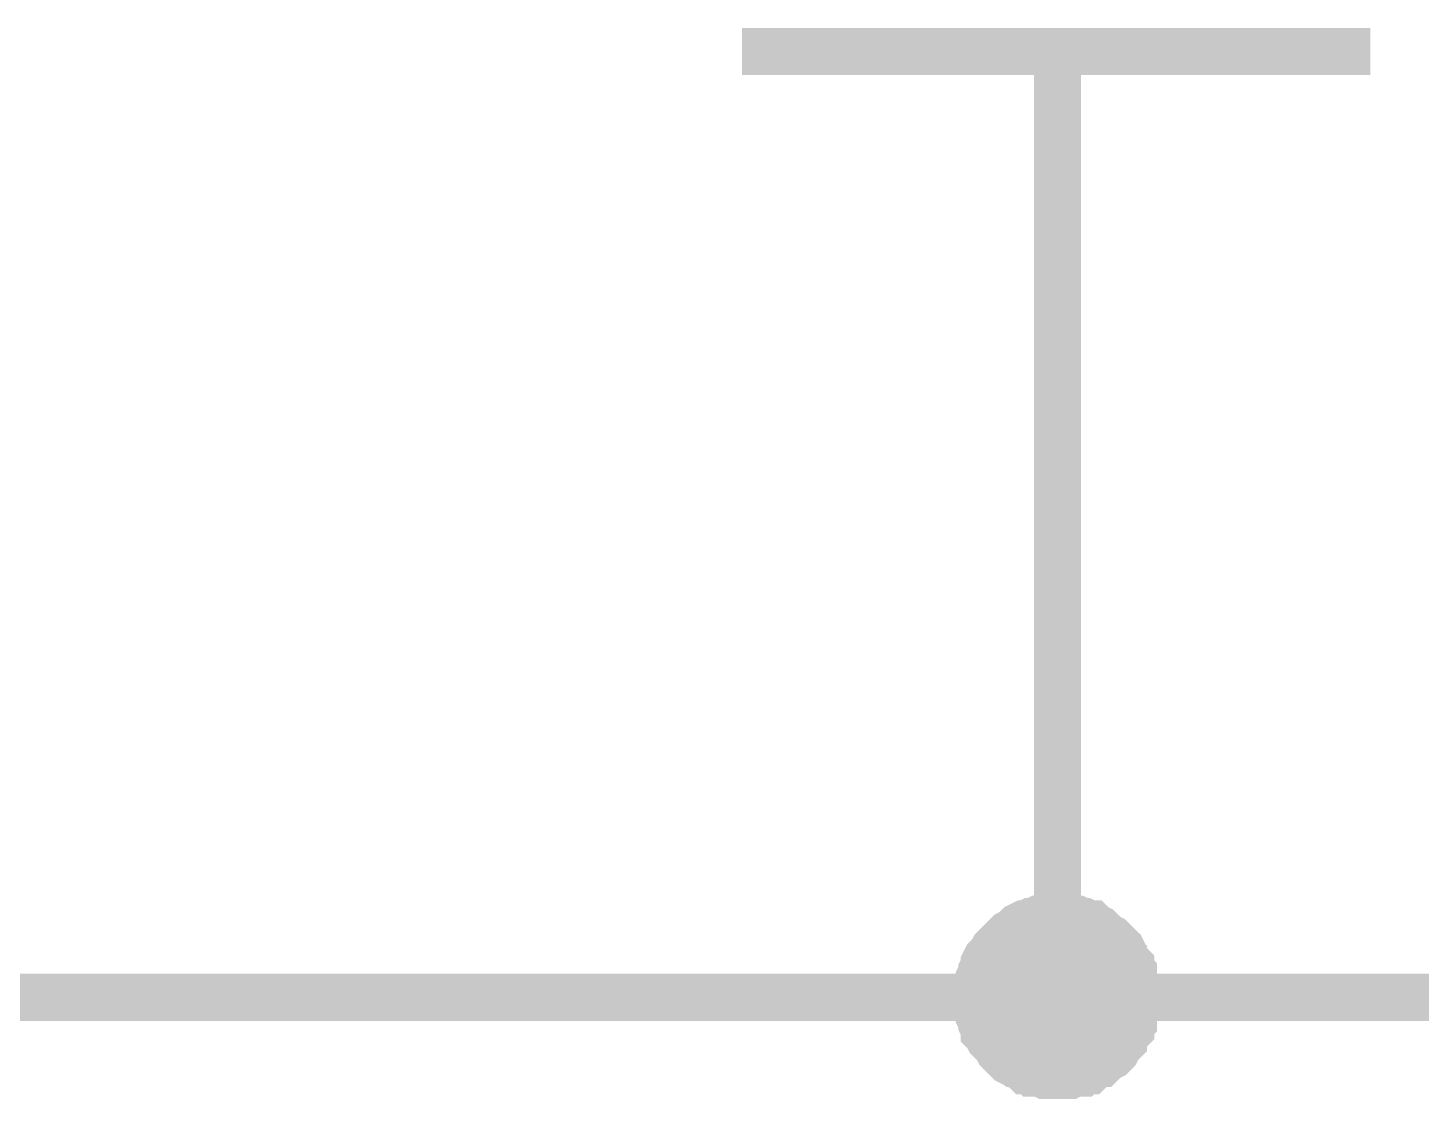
# Model space of a CAD drawing. Extents: x 196 to 1101, y 70 to 664.
# Drawn here: x 465.51 to 474.36, y 583.02 to 589.83 of the extents above; entities that cross this region are included whole.
import ezdxf

# ---------------------------------------------------------------- set-up
doc = ezdxf.new("R2010")
doc.units = 0
doc.header["$MEASUREMENT"] = 0
doc.layers.add('Sheet', color=255, linetype='CONTINUOUS')

msp = doc.modelspace()

# ---------------------------------------------------------------- linework, layer by layer
at = {"layer": 'Sheet', "const_width": 0.2997}
for points in [[(470.0426, 589.6832), (474.0333, 589.6832)], [(472.0457, 589.6832), (472.0457, 587.1823)], [(472.0457, 583.6718), (472.0457, 587.1823)], [(524.5151, 586.1726), (497.0304, 586.1726), (497.0304, 583.6718), (472.0457, 583.6718), (458.5363, 583.6718)], [(471.5333, 583.6718), (471.5333, 583.7028), (471.5333, 583.7184), (471.5333, 583.7494), (471.5488, 583.7805), (471.5488, 583.796), (471.5644, 583.8271), (471.5644, 583.8426), (471.5799, 583.8737), (471.5799, 583.8892), (471.5954, 583.9203), (471.6109, 583.9358), (471.6265, 583.9514), (471.642, 583.9824), (471.6575, 583.998), (471.6731, 584.0135), (471.6886, 584.029), (471.7041, 584.0446), (471.7196, 584.0601), (471.7352, 584.0756), (471.7662, 584.0912), (471.7818, 584.1067), (471.7973, 584.1222), (471.8283, 584.1378), (471.8439, 584.1378), (471.8749, 584.1533), (471.8904, 584.1533), (471.9215, 584.1688), (471.937, 584.1688), (471.9681, 584.1844), (471.9991, 584.1844), (472.0147, 584.1844), (472.0457, 584.1844)], [(471.5333, 583.6718), (471.5333, 583.7028), (471.5333, 583.7184), (471.5333, 583.7494), (471.5488, 583.7805), (471.5488, 583.796), (471.5644, 583.8271), (471.5644, 583.8426), (471.5799, 583.8737), (471.5799, 583.8892), (471.5954, 583.9203), (471.6109, 583.9358), (471.6265, 583.9514), (471.642, 583.9824), (471.6575, 583.998), (471.6731, 584.0135), (471.6886, 584.029), (471.7041, 584.0446), (471.7196, 584.0601), (471.7352, 584.0756), (471.7662, 584.0912), (471.7818, 584.1067), (471.7973, 584.1222), (471.8283, 584.1378), (471.8439, 584.1378), (471.8749, 584.1533), (471.8904, 584.1533), (471.9215, 584.1688), (471.937, 584.1688), (471.9681, 584.1844), (471.9991, 584.1844), (472.0147, 584.1844), (472.0457, 584.1844)], [(471.5333, 583.6718), (471.5333, 583.7028), (471.5333, 583.7184), (471.5333, 583.7494), (471.5488, 583.7805), (471.5488, 583.796), (471.5644, 583.8271), (471.5644, 583.8426), (471.5799, 583.8737), (471.5799, 583.8892), (471.5954, 583.9203), (471.6109, 583.9358), (471.6265, 583.9514), (471.642, 583.9824), (471.6575, 583.998), (471.6731, 584.0135), (471.6886, 584.029), (471.7041, 584.0446), (471.7196, 584.0601), (471.7352, 584.0756), (471.7662, 584.0912), (471.7818, 584.1067), (471.7973, 584.1222), (471.8283, 584.1378), (471.8439, 584.1378), (471.8749, 584.1533), (471.8904, 584.1533), (471.9215, 584.1688), (471.937, 584.1688), (471.9681, 584.1844), (471.9991, 584.1844), (472.0147, 584.1844), (472.0457, 584.1844)], [(471.5333, 583.6718), (471.5333, 583.7028), (471.5333, 583.7184), (471.5333, 583.7494), (471.5488, 583.7805), (471.5488, 583.796), (471.5644, 583.8271), (471.5644, 583.8426), (471.5799, 583.8737), (471.5799, 583.8892), (471.5954, 583.9203), (471.6109, 583.9358), (471.6265, 583.9514), (471.642, 583.9824), (471.6575, 583.998), (471.6731, 584.0135), (471.6886, 584.029), (471.7041, 584.0446), (471.7196, 584.0601), (471.7352, 584.0756), (471.7662, 584.0912), (471.7818, 584.1067), (471.7973, 584.1222), (471.8283, 584.1378), (471.8439, 584.1378), (471.8749, 584.1533), (471.8904, 584.1533), (471.9215, 584.1688), (471.937, 584.1688), (471.9681, 584.1844), (471.9991, 584.1844), (472.0147, 584.1844), (472.0457, 584.1844)], [(471.5333, 583.6718), (471.5333, 583.7028), (471.5333, 583.7184), (471.5333, 583.7494), (471.5488, 583.7805), (471.5488, 583.796), (471.5644, 583.8271), (471.5644, 583.8426), (471.5799, 583.8737), (471.5799, 583.8892), (471.5954, 583.9203), (471.6109, 583.9358), (471.6265, 583.9514), (471.642, 583.9824), (471.6575, 583.998), (471.6731, 584.0135), (471.6886, 584.029), (471.7041, 584.0446), (471.7196, 584.0601), (471.7352, 584.0756), (471.7662, 584.0912), (471.7818, 584.1067), (471.7973, 584.1222), (471.8283, 584.1378), (471.8439, 584.1378), (471.8749, 584.1533), (471.8904, 584.1533), (471.9215, 584.1688), (471.937, 584.1688), (471.9681, 584.1844), (471.9991, 584.1844), (472.0147, 584.1844), (472.0457, 584.1844)], [(471.5333, 583.6718), (471.5333, 583.7028), (471.5333, 583.7184), (471.5333, 583.7494), (471.5488, 583.7805), (471.5488, 583.796), (471.5644, 583.8271), (471.5644, 583.8426), (471.5799, 583.8737), (471.5799, 583.8892), (471.5954, 583.9203), (471.6109, 583.9358), (471.6265, 583.9514), (471.642, 583.9824), (471.6575, 583.998), (471.6731, 584.0135), (471.6886, 584.029), (471.7041, 584.0446), (471.7196, 584.0601), (471.7352, 584.0756), (471.7662, 584.0912), (471.7818, 584.1067), (471.7973, 584.1222), (471.8283, 584.1378), (471.8439, 584.1378), (471.8749, 584.1533), (471.8904, 584.1533), (471.9215, 584.1688), (471.937, 584.1688), (471.9681, 584.1844), (471.9991, 584.1844), (472.0147, 584.1844), (472.0457, 584.1844)], [(471.5333, 583.6718), (471.5333, 583.7028), (471.5333, 583.7184), (471.5333, 583.7494), (471.5488, 583.7805), (471.5488, 583.796), (471.5644, 583.8271), (471.5644, 583.8426), (471.5799, 583.8737), (471.5799, 583.8892), (471.5954, 583.9203), (471.6109, 583.9358), (471.6265, 583.9514), (471.642, 583.9824), (471.6575, 583.998), (471.6731, 584.0135), (471.6886, 584.029), (471.7041, 584.0446), (471.7196, 584.0601), (471.7352, 584.0756), (471.7662, 584.0912), (471.7818, 584.1067), (471.7973, 584.1222), (471.8283, 584.1378), (471.8439, 584.1378), (471.8749, 584.1533), (471.8904, 584.1533), (471.9215, 584.1688), (471.937, 584.1688), (471.9681, 584.1844), (471.9991, 584.1844), (472.0147, 584.1844), (472.0457, 584.1844)], [(471.5333, 583.6718), (471.5333, 583.7028), (471.5333, 583.7184), (471.5333, 583.7494), (471.5488, 583.7805), (471.5488, 583.796), (471.5644, 583.8271), (471.5644, 583.8426), (471.5799, 583.8737), (471.5799, 583.8892), (471.5954, 583.9203), (471.6109, 583.9358), (471.6265, 583.9514), (471.642, 583.9824), (471.6575, 583.998), (471.6731, 584.0135), (471.6886, 584.029), (471.7041, 584.0446), (471.7196, 584.0601), (471.7352, 584.0756), (471.7662, 584.0912), (471.7818, 584.1067), (471.7973, 584.1222), (471.8283, 584.1378), (471.8439, 584.1378), (471.8749, 584.1533), (471.8904, 584.1533), (471.9215, 584.1688), (471.937, 584.1688), (471.9681, 584.1844), (471.9991, 584.1844), (472.0147, 584.1844), (472.0457, 584.1844)], [(472.0457, 584.1844), (472.0457, 584.1844)], [(472.0457, 584.1844), (472.0768, 584.1844), (472.0923, 584.1844), (472.1234, 584.1844), (472.1544, 584.1688), (472.17, 584.1688), (472.201, 584.1533), (472.2165, 584.1533), (472.2476, 584.1378), (472.2631, 584.1378), (472.2786, 584.1222), (472.3097, 584.1067), (472.3252, 584.0912), (472.3408, 584.0756), (472.3563, 584.0601), (472.3873, 584.0446), (472.4029, 584.029), (472.4184, 584.0135), (472.4339, 583.998), (472.4495, 583.9824), (472.465, 583.9514), (472.465, 583.9358), (472.4805, 583.9203), (472.496, 583.8892), (472.5116, 583.8737), (472.5116, 583.8426), (472.5271, 583.8271), (472.5271, 583.796), (472.5271, 583.7805), (472.5426, 583.7494), (472.5426, 583.7184), (472.5426, 583.7028), (472.5426, 583.6718)], [(472.0457, 584.1844), (472.0457, 584.1844)], [(472.0457, 584.1844), (472.0768, 584.1844), (472.0923, 584.1844), (472.1234, 584.1844), (472.1544, 584.1688), (472.17, 584.1688), (472.201, 584.1533), (472.2165, 584.1533), (472.2476, 584.1378), (472.2631, 584.1378), (472.2786, 584.1222), (472.3097, 584.1067), (472.3252, 584.0912), (472.3408, 584.0756), (472.3563, 584.0601), (472.3873, 584.0446), (472.4029, 584.029), (472.4184, 584.0135), (472.4339, 583.998), (472.4495, 583.9824), (472.465, 583.9514), (472.465, 583.9358), (472.4805, 583.9203), (472.496, 583.8892), (472.5116, 583.8737), (472.5116, 583.8426), (472.5271, 583.8271), (472.5271, 583.796), (472.5271, 583.7805), (472.5426, 583.7494), (472.5426, 583.7184), (472.5426, 583.7028), (472.5426, 583.6718)], [(472.0457, 584.1844), (472.0457, 584.1844)], [(472.0457, 584.1844), (472.0768, 584.1844), (472.0923, 584.1844), (472.1234, 584.1844), (472.1544, 584.1688), (472.17, 584.1688), (472.201, 584.1533), (472.2165, 584.1533), (472.2476, 584.1378), (472.2631, 584.1378), (472.2786, 584.1222), (472.3097, 584.1067), (472.3252, 584.0912), (472.3408, 584.0756), (472.3563, 584.0601), (472.3873, 584.0446), (472.4029, 584.029), (472.4184, 584.0135), (472.4339, 583.998), (472.4495, 583.9824), (472.465, 583.9514), (472.465, 583.9358), (472.4805, 583.9203), (472.496, 583.8892), (472.5116, 583.8737), (472.5116, 583.8426), (472.5271, 583.8271), (472.5271, 583.796), (472.5271, 583.7805), (472.5426, 583.7494), (472.5426, 583.7184), (472.5426, 583.7028), (472.5426, 583.6718)], [(472.0457, 584.1844), (472.0457, 584.1844)], [(472.0457, 584.1844), (472.0768, 584.1844), (472.0923, 584.1844), (472.1234, 584.1844), (472.1544, 584.1688), (472.17, 584.1688), (472.201, 584.1533), (472.2165, 584.1533), (472.2476, 584.1378), (472.2631, 584.1378), (472.2786, 584.1222), (472.3097, 584.1067), (472.3252, 584.0912), (472.3408, 584.0756), (472.3563, 584.0601), (472.3873, 584.0446), (472.4029, 584.029), (472.4184, 584.0135), (472.4339, 583.998), (472.4495, 583.9824), (472.465, 583.9514), (472.465, 583.9358), (472.4805, 583.9203), (472.496, 583.8892), (472.5116, 583.8737), (472.5116, 583.8426), (472.5271, 583.8271), (472.5271, 583.796), (472.5271, 583.7805), (472.5426, 583.7494), (472.5426, 583.7184), (472.5426, 583.7028), (472.5426, 583.6718)], [(472.0457, 584.1844), (472.0457, 584.1844)], [(472.0457, 584.1844), (472.0768, 584.1844), (472.0923, 584.1844), (472.1234, 584.1844), (472.1544, 584.1688), (472.17, 584.1688), (472.201, 584.1533), (472.2165, 584.1533), (472.2476, 584.1378), (472.2631, 584.1378), (472.2786, 584.1222), (472.3097, 584.1067), (472.3252, 584.0912), (472.3408, 584.0756), (472.3563, 584.0601), (472.3873, 584.0446), (472.4029, 584.029), (472.4184, 584.0135), (472.4339, 583.998), (472.4495, 583.9824), (472.465, 583.9514), (472.465, 583.9358), (472.4805, 583.9203), (472.496, 583.8892), (472.5116, 583.8737), (472.5116, 583.8426), (472.5271, 583.8271), (472.5271, 583.796), (472.5271, 583.7805), (472.5426, 583.7494), (472.5426, 583.7184), (472.5426, 583.7028), (472.5426, 583.6718)], [(472.0457, 584.1844), (472.0457, 584.1844)], [(472.0457, 584.1844), (472.0768, 584.1844), (472.0923, 584.1844), (472.1234, 584.1844), (472.1544, 584.1688), (472.17, 584.1688), (472.201, 584.1533), (472.2165, 584.1533), (472.2476, 584.1378), (472.2631, 584.1378), (472.2786, 584.1222), (472.3097, 584.1067), (472.3252, 584.0912), (472.3408, 584.0756), (472.3563, 584.0601), (472.3873, 584.0446), (472.4029, 584.029), (472.4184, 584.0135), (472.4339, 583.998), (472.4495, 583.9824), (472.465, 583.9514), (472.465, 583.9358), (472.4805, 583.9203), (472.496, 583.8892), (472.5116, 583.8737), (472.5116, 583.8426), (472.5271, 583.8271), (472.5271, 583.796), (472.5271, 583.7805), (472.5426, 583.7494), (472.5426, 583.7184), (472.5426, 583.7028), (472.5426, 583.6718)], [(472.0457, 584.1844), (472.0457, 584.1844)], [(472.0457, 584.1844), (472.0768, 584.1844), (472.0923, 584.1844), (472.1234, 584.1844), (472.1544, 584.1688), (472.17, 584.1688), (472.201, 584.1533), (472.2165, 584.1533), (472.2476, 584.1378), (472.2631, 584.1378), (472.2786, 584.1222), (472.3097, 584.1067), (472.3252, 584.0912), (472.3408, 584.0756), (472.3563, 584.0601), (472.3873, 584.0446), (472.4029, 584.029), (472.4184, 584.0135), (472.4339, 583.998), (472.4495, 583.9824), (472.465, 583.9514), (472.465, 583.9358), (472.4805, 583.9203), (472.496, 583.8892), (472.5116, 583.8737), (472.5116, 583.8426), (472.5271, 583.8271), (472.5271, 583.796), (472.5271, 583.7805), (472.5426, 583.7494), (472.5426, 583.7184), (472.5426, 583.7028), (472.5426, 583.6718)], [(472.0457, 584.1844), (472.0457, 584.1844)], [(472.0457, 584.1844), (472.0768, 584.1844), (472.0923, 584.1844), (472.1234, 584.1844), (472.1544, 584.1688), (472.17, 584.1688), (472.201, 584.1533), (472.2165, 584.1533), (472.2476, 584.1378), (472.2631, 584.1378), (472.2786, 584.1222), (472.3097, 584.1067), (472.3252, 584.0912), (472.3408, 584.0756), (472.3563, 584.0601), (472.3873, 584.0446), (472.4029, 584.029), (472.4184, 584.0135), (472.4339, 583.998), (472.4495, 583.9824), (472.465, 583.9514), (472.465, 583.9358), (472.4805, 583.9203), (472.496, 583.8892), (472.5116, 583.8737), (472.5116, 583.8426), (472.5271, 583.8271), (472.5271, 583.796), (472.5271, 583.7805), (472.5426, 583.7494), (472.5426, 583.7184), (472.5426, 583.7028), (472.5426, 583.6718)], [(472.0457, 583.1747), (472.0147, 583.1747), (471.9991, 583.1747), (471.9681, 583.1747), (471.937, 583.1902), (471.9215, 583.1902), (471.8904, 583.1902), (471.8749, 583.2058), (471.8439, 583.2058), (471.8283, 583.2213), (471.7973, 583.2368), (471.7818, 583.2524), (471.7662, 583.2524), (471.7352, 583.2679), (471.7196, 583.2834), (471.7041, 583.299), (471.6886, 583.3145), (471.6731, 583.33), (471.6575, 583.3611), (471.642, 583.3766), (471.6265, 583.3922), (471.6109, 583.4077), (471.5954, 583.4388), (471.5799, 583.4543), (471.5799, 583.4698), (471.5644, 583.5009), (471.5644, 583.5164), (471.5488, 583.5475), (471.5488, 583.563), (471.5333, 583.5941), (471.5333, 583.6252), (471.5333, 583.6407), (471.5333, 583.6718)], [(471.5333, 583.6718), (471.5333, 583.6718)], [(472.0457, 583.1747), (472.0147, 583.1747), (471.9991, 583.1747), (471.9681, 583.1747), (471.937, 583.1902), (471.9215, 583.1902), (471.8904, 583.1902), (471.8749, 583.2058), (471.8439, 583.2058), (471.8283, 583.2213), (471.7973, 583.2368), (471.7818, 583.2524), (471.7662, 583.2524), (471.7352, 583.2679), (471.7196, 583.2834), (471.7041, 583.299), (471.6886, 583.3145), (471.6731, 583.33), (471.6575, 583.3611), (471.642, 583.3766), (471.6265, 583.3922), (471.6109, 583.4077), (471.5954, 583.4388), (471.5799, 583.4543), (471.5799, 583.4698), (471.5644, 583.5009), (471.5644, 583.5164), (471.5488, 583.5475), (471.5488, 583.563), (471.5333, 583.5941), (471.5333, 583.6252), (471.5333, 583.6407), (471.5333, 583.6718)], [(471.5333, 583.6718), (471.5333, 583.6718)], [(472.0457, 583.1747), (472.0147, 583.1747), (471.9991, 583.1747), (471.9681, 583.1747), (471.937, 583.1902), (471.9215, 583.1902), (471.8904, 583.1902), (471.8749, 583.2058), (471.8439, 583.2058), (471.8283, 583.2213), (471.7973, 583.2368), (471.7818, 583.2524), (471.7662, 583.2524), (471.7352, 583.2679), (471.7196, 583.2834), (471.7041, 583.299), (471.6886, 583.3145), (471.6731, 583.33), (471.6575, 583.3611), (471.642, 583.3766), (471.6265, 583.3922), (471.6109, 583.4077), (471.5954, 583.4388), (471.5799, 583.4543), (471.5799, 583.4698), (471.5644, 583.5009), (471.5644, 583.5164), (471.5488, 583.5475), (471.5488, 583.563), (471.5333, 583.5941), (471.5333, 583.6252), (471.5333, 583.6407), (471.5333, 583.6718)], [(471.5333, 583.6718), (471.5333, 583.6718)], [(472.0457, 583.1747), (472.0147, 583.1747), (471.9991, 583.1747), (471.9681, 583.1747), (471.937, 583.1902), (471.9215, 583.1902), (471.8904, 583.1902), (471.8749, 583.2058), (471.8439, 583.2058), (471.8283, 583.2213), (471.7973, 583.2368), (471.7818, 583.2524), (471.7662, 583.2524), (471.7352, 583.2679), (471.7196, 583.2834), (471.7041, 583.299), (471.6886, 583.3145), (471.6731, 583.33), (471.6575, 583.3611), (471.642, 583.3766), (471.6265, 583.3922), (471.6109, 583.4077), (471.5954, 583.4388), (471.5799, 583.4543), (471.5799, 583.4698), (471.5644, 583.5009), (471.5644, 583.5164), (471.5488, 583.5475), (471.5488, 583.563), (471.5333, 583.5941), (471.5333, 583.6252), (471.5333, 583.6407), (471.5333, 583.6718)], [(471.5333, 583.6718), (471.5333, 583.6718)], [(472.0457, 583.1747), (472.0147, 583.1747), (471.9991, 583.1747), (471.9681, 583.1747), (471.937, 583.1902), (471.9215, 583.1902), (471.8904, 583.1902), (471.8749, 583.2058), (471.8439, 583.2058), (471.8283, 583.2213), (471.7973, 583.2368), (471.7818, 583.2524), (471.7662, 583.2524), (471.7352, 583.2679), (471.7196, 583.2834), (471.7041, 583.299), (471.6886, 583.3145), (471.6731, 583.33), (471.6575, 583.3611), (471.642, 583.3766), (471.6265, 583.3922), (471.6109, 583.4077), (471.5954, 583.4388), (471.5799, 583.4543), (471.5799, 583.4698), (471.5644, 583.5009), (471.5644, 583.5164), (471.5488, 583.5475), (471.5488, 583.563), (471.5333, 583.5941), (471.5333, 583.6252), (471.5333, 583.6407), (471.5333, 583.6718)], [(471.5333, 583.6718), (471.5333, 583.6718)], [(472.0457, 583.1747), (472.0147, 583.1747), (471.9991, 583.1747), (471.9681, 583.1747), (471.937, 583.1902), (471.9215, 583.1902), (471.8904, 583.1902), (471.8749, 583.2058), (471.8439, 583.2058), (471.8283, 583.2213), (471.7973, 583.2368), (471.7818, 583.2524), (471.7662, 583.2524), (471.7352, 583.2679), (471.7196, 583.2834), (471.7041, 583.299), (471.6886, 583.3145), (471.6731, 583.33), (471.6575, 583.3611), (471.642, 583.3766), (471.6265, 583.3922), (471.6109, 583.4077), (471.5954, 583.4388), (471.5799, 583.4543), (471.5799, 583.4698), (471.5644, 583.5009), (471.5644, 583.5164), (471.5488, 583.5475), (471.5488, 583.563), (471.5333, 583.5941), (471.5333, 583.6252), (471.5333, 583.6407), (471.5333, 583.6718)], [(471.5333, 583.6718), (471.5333, 583.6718)], [(472.0457, 583.1747), (472.0147, 583.1747), (471.9991, 583.1747), (471.9681, 583.1747), (471.937, 583.1902), (471.9215, 583.1902), (471.8904, 583.1902), (471.8749, 583.2058), (471.8439, 583.2058), (471.8283, 583.2213), (471.7973, 583.2368), (471.7818, 583.2524), (471.7662, 583.2524), (471.7352, 583.2679), (471.7196, 583.2834), (471.7041, 583.299), (471.6886, 583.3145), (471.6731, 583.33), (471.6575, 583.3611), (471.642, 583.3766), (471.6265, 583.3922), (471.6109, 583.4077), (471.5954, 583.4388), (471.5799, 583.4543), (471.5799, 583.4698), (471.5644, 583.5009), (471.5644, 583.5164), (471.5488, 583.5475), (471.5488, 583.563), (471.5333, 583.5941), (471.5333, 583.6252), (471.5333, 583.6407), (471.5333, 583.6718)], [(471.5333, 583.6718), (471.5333, 583.6718)], [(472.0457, 583.1747), (472.0147, 583.1747), (471.9991, 583.1747), (471.9681, 583.1747), (471.937, 583.1902), (471.9215, 583.1902), (471.8904, 583.1902), (471.8749, 583.2058), (471.8439, 583.2058), (471.8283, 583.2213), (471.7973, 583.2368), (471.7818, 583.2524), (471.7662, 583.2524), (471.7352, 583.2679), (471.7196, 583.2834), (471.7041, 583.299), (471.6886, 583.3145), (471.6731, 583.33), (471.6575, 583.3611), (471.642, 583.3766), (471.6265, 583.3922), (471.6109, 583.4077), (471.5954, 583.4388), (471.5799, 583.4543), (471.5799, 583.4698), (471.5644, 583.5009), (471.5644, 583.5164), (471.5488, 583.5475), (471.5488, 583.563), (471.5333, 583.5941), (471.5333, 583.6252), (471.5333, 583.6407), (471.5333, 583.6718)], [(471.5333, 583.6718), (471.5333, 583.6718)], [(472.5426, 583.6718), (472.5426, 583.6407), (472.5426, 583.6252), (472.5426, 583.5941), (472.5271, 583.563), (472.5271, 583.5475), (472.5271, 583.5164), (472.5116, 583.5009), (472.5116, 583.4698), (472.496, 583.4543), (472.4805, 583.4388), (472.465, 583.4077), (472.465, 583.3922), (472.4495, 583.3766), (472.4339, 583.3611), (472.4184, 583.33), (472.4029, 583.3145), (472.3873, 583.299), (472.3563, 583.2834), (472.3408, 583.2679), (472.3252, 583.2524), (472.3097, 583.2524), (472.2786, 583.2368), (472.2631, 583.2213), (472.2476, 583.2058), (472.2165, 583.2058), (472.201, 583.1902), (472.17, 583.1902), (472.1544, 583.1902), (472.1234, 583.1747), (472.0923, 583.1747), (472.0768, 583.1747), (472.0457, 583.1747)], [(472.5426, 583.6718), (472.5426, 583.6407), (472.5426, 583.6252), (472.5426, 583.5941), (472.5271, 583.563), (472.5271, 583.5475), (472.5271, 583.5164), (472.5116, 583.5009), (472.5116, 583.4698), (472.496, 583.4543), (472.4805, 583.4388), (472.465, 583.4077), (472.465, 583.3922), (472.4495, 583.3766), (472.4339, 583.3611), (472.4184, 583.33), (472.4029, 583.3145), (472.3873, 583.299), (472.3563, 583.2834), (472.3408, 583.2679), (472.3252, 583.2524), (472.3097, 583.2524), (472.2786, 583.2368), (472.2631, 583.2213), (472.2476, 583.2058), (472.2165, 583.2058), (472.201, 583.1902), (472.17, 583.1902), (472.1544, 583.1902), (472.1234, 583.1747), (472.0923, 583.1747), (472.0768, 583.1747), (472.0457, 583.1747)], [(472.5426, 583.6718), (472.5426, 583.6407), (472.5426, 583.6252), (472.5426, 583.5941), (472.5271, 583.563), (472.5271, 583.5475), (472.5271, 583.5164), (472.5116, 583.5009), (472.5116, 583.4698), (472.496, 583.4543), (472.4805, 583.4388), (472.465, 583.4077), (472.465, 583.3922), (472.4495, 583.3766), (472.4339, 583.3611), (472.4184, 583.33), (472.4029, 583.3145), (472.3873, 583.299), (472.3563, 583.2834), (472.3408, 583.2679), (472.3252, 583.2524), (472.3097, 583.2524), (472.2786, 583.2368), (472.2631, 583.2213), (472.2476, 583.2058), (472.2165, 583.2058), (472.201, 583.1902), (472.17, 583.1902), (472.1544, 583.1902), (472.1234, 583.1747), (472.0923, 583.1747), (472.0768, 583.1747), (472.0457, 583.1747)], [(472.5426, 583.6718), (472.5426, 583.6407), (472.5426, 583.6252), (472.5426, 583.5941), (472.5271, 583.563), (472.5271, 583.5475), (472.5271, 583.5164), (472.5116, 583.5009), (472.5116, 583.4698), (472.496, 583.4543), (472.4805, 583.4388), (472.465, 583.4077), (472.465, 583.3922), (472.4495, 583.3766), (472.4339, 583.3611), (472.4184, 583.33), (472.4029, 583.3145), (472.3873, 583.299), (472.3563, 583.2834), (472.3408, 583.2679), (472.3252, 583.2524), (472.3097, 583.2524), (472.2786, 583.2368), (472.2631, 583.2213), (472.2476, 583.2058), (472.2165, 583.2058), (472.201, 583.1902), (472.17, 583.1902), (472.1544, 583.1902), (472.1234, 583.1747), (472.0923, 583.1747), (472.0768, 583.1747), (472.0457, 583.1747)], [(472.5426, 583.6718), (472.5426, 583.6407), (472.5426, 583.6252), (472.5426, 583.5941), (472.5271, 583.563), (472.5271, 583.5475), (472.5271, 583.5164), (472.5116, 583.5009), (472.5116, 583.4698), (472.496, 583.4543), (472.4805, 583.4388), (472.465, 583.4077), (472.465, 583.3922), (472.4495, 583.3766), (472.4339, 583.3611), (472.4184, 583.33), (472.4029, 583.3145), (472.3873, 583.299), (472.3563, 583.2834), (472.3408, 583.2679), (472.3252, 583.2524), (472.3097, 583.2524), (472.2786, 583.2368), (472.2631, 583.2213), (472.2476, 583.2058), (472.2165, 583.2058), (472.201, 583.1902), (472.17, 583.1902), (472.1544, 583.1902), (472.1234, 583.1747), (472.0923, 583.1747), (472.0768, 583.1747), (472.0457, 583.1747)], [(472.5426, 583.6718), (472.5426, 583.6407), (472.5426, 583.6252), (472.5426, 583.5941), (472.5271, 583.563), (472.5271, 583.5475), (472.5271, 583.5164), (472.5116, 583.5009), (472.5116, 583.4698), (472.496, 583.4543), (472.4805, 583.4388), (472.465, 583.4077), (472.465, 583.3922), (472.4495, 583.3766), (472.4339, 583.3611), (472.4184, 583.33), (472.4029, 583.3145), (472.3873, 583.299), (472.3563, 583.2834), (472.3408, 583.2679), (472.3252, 583.2524), (472.3097, 583.2524), (472.2786, 583.2368), (472.2631, 583.2213), (472.2476, 583.2058), (472.2165, 583.2058), (472.201, 583.1902), (472.17, 583.1902), (472.1544, 583.1902), (472.1234, 583.1747), (472.0923, 583.1747), (472.0768, 583.1747), (472.0457, 583.1747)], [(472.5426, 583.6718), (472.5426, 583.6407), (472.5426, 583.6252), (472.5426, 583.5941), (472.5271, 583.563), (472.5271, 583.5475), (472.5271, 583.5164), (472.5116, 583.5009), (472.5116, 583.4698), (472.496, 583.4543), (472.4805, 583.4388), (472.465, 583.4077), (472.465, 583.3922), (472.4495, 583.3766), (472.4339, 583.3611), (472.4184, 583.33), (472.4029, 583.3145), (472.3873, 583.299), (472.3563, 583.2834), (472.3408, 583.2679), (472.3252, 583.2524), (472.3097, 583.2524), (472.2786, 583.2368), (472.2631, 583.2213), (472.2476, 583.2058), (472.2165, 583.2058), (472.201, 583.1902), (472.17, 583.1902), (472.1544, 583.1902), (472.1234, 583.1747), (472.0923, 583.1747), (472.0768, 583.1747), (472.0457, 583.1747)], [(472.5426, 583.6718), (472.5426, 583.6407), (472.5426, 583.6252), (472.5426, 583.5941), (472.5271, 583.563), (472.5271, 583.5475), (472.5271, 583.5164), (472.5116, 583.5009), (472.5116, 583.4698), (472.496, 583.4543), (472.4805, 583.4388), (472.465, 583.4077), (472.465, 583.3922), (472.4495, 583.3766), (472.4339, 583.3611), (472.4184, 583.33), (472.4029, 583.3145), (472.3873, 583.299), (472.3563, 583.2834), (472.3408, 583.2679), (472.3252, 583.2524), (472.3097, 583.2524), (472.2786, 583.2368), (472.2631, 583.2213), (472.2476, 583.2058), (472.2165, 583.2058), (472.201, 583.1902), (472.17, 583.1902), (472.1544, 583.1902), (472.1234, 583.1747), (472.0923, 583.1747), (472.0768, 583.1747), (472.0457, 583.1747)], [(472.5426, 583.6718), (472.5426, 583.6718), (472.5426, 583.6718), (472.5426, 583.6718), (472.5426, 583.6718), (472.5426, 583.6718), (472.5426, 583.6718), (472.5426, 583.6718), (472.5426, 583.6718), (472.5426, 583.6718), (472.5426, 583.6718), (472.5426, 583.6718), (472.5426, 583.6718), (472.5426, 583.6718), (472.5426, 583.6718), (472.5426, 583.6718), (472.5426, 583.6718), (472.5426, 583.6718), (472.5426, 583.6718), (472.5426, 583.6718), (472.5426, 583.6718), (472.5426, 583.6718), (472.5426, 583.6718), (472.5426, 583.6718), (472.5426, 583.6718), (472.5426, 583.6718), (472.5426, 583.6718), (472.5426, 583.6718), (472.5426, 583.6718), (472.5426, 583.6718), (472.5426, 583.6718), (472.5426, 583.6718), (472.5426, 583.6718)], [(472.5426, 583.6718), (472.5426, 583.6718)], [(472.5426, 583.6718), (472.5426, 583.6718), (472.5426, 583.6718), (472.5426, 583.6718), (472.5426, 583.6718), (472.5426, 583.6718), (472.5426, 583.6718), (472.5426, 583.6718), (472.5426, 583.6718), (472.5426, 583.6718), (472.5426, 583.6718), (472.5426, 583.6718), (472.5426, 583.6718), (472.5426, 583.6718), (472.5426, 583.6718), (472.5426, 583.6718), (472.5426, 583.6718), (472.5426, 583.6718), (472.5426, 583.6718), (472.5426, 583.6718), (472.5426, 583.6718), (472.5426, 583.6718), (472.5426, 583.6718), (472.5426, 583.6718), (472.5426, 583.6718), (472.5426, 583.6718), (472.5426, 583.6718), (472.5426, 583.6718), (472.5426, 583.6718), (472.5426, 583.6718), (472.5426, 583.6718), (472.5426, 583.6718), (472.5426, 583.6718)], [(472.5426, 583.6718), (472.5426, 583.6718)], [(472.5426, 583.6718), (472.5426, 583.6718), (472.5426, 583.6718), (472.5426, 583.6718), (472.5426, 583.6718), (472.5426, 583.6718), (472.5426, 583.6718), (472.5426, 583.6718), (472.5426, 583.6718), (472.5426, 583.6718), (472.5426, 583.6718), (472.5426, 583.6718), (472.5426, 583.6718), (472.5426, 583.6718), (472.5426, 583.6718), (472.5426, 583.6718), (472.5426, 583.6718), (472.5426, 583.6718), (472.5426, 583.6718), (472.5426, 583.6718), (472.5426, 583.6718), (472.5426, 583.6718), (472.5426, 583.6718), (472.5426, 583.6718), (472.5426, 583.6718), (472.5426, 583.6718), (472.5426, 583.6718), (472.5426, 583.6718), (472.5426, 583.6718), (472.5426, 583.6718), (472.5426, 583.6718), (472.5426, 583.6718), (472.5426, 583.6718)], [(472.5426, 583.6718), (472.5426, 583.6718)], [(472.5426, 583.6718), (472.5426, 583.6718), (472.5426, 583.6718), (472.5426, 583.6718), (472.5426, 583.6718), (472.5426, 583.6718), (472.5426, 583.6718), (472.5426, 583.6718), (472.5426, 583.6718), (472.5426, 583.6718), (472.5426, 583.6718), (472.5426, 583.6718), (472.5426, 583.6718), (472.5426, 583.6718), (472.5426, 583.6718), (472.5426, 583.6718), (472.5426, 583.6718), (472.5426, 583.6718), (472.5426, 583.6718), (472.5426, 583.6718), (472.5426, 583.6718), (472.5426, 583.6718), (472.5426, 583.6718), (472.5426, 583.6718), (472.5426, 583.6718), (472.5426, 583.6718), (472.5426, 583.6718), (472.5426, 583.6718), (472.5426, 583.6718), (472.5426, 583.6718), (472.5426, 583.6718), (472.5426, 583.6718), (472.5426, 583.6718)], [(472.5426, 583.6718), (472.5426, 583.6718)], [(472.5426, 583.6718), (472.5426, 583.6718), (472.5426, 583.6718), (472.5426, 583.6718), (472.5426, 583.6718), (472.5426, 583.6718), (472.5426, 583.6718), (472.5426, 583.6718), (472.5426, 583.6718), (472.5426, 583.6718), (472.5426, 583.6718), (472.5426, 583.6718), (472.5426, 583.6718), (472.5426, 583.6718), (472.5426, 583.6718), (472.5426, 583.6718), (472.5426, 583.6718), (472.5426, 583.6718), (472.5426, 583.6718), (472.5426, 583.6718), (472.5426, 583.6718), (472.5426, 583.6718), (472.5426, 583.6718), (472.5426, 583.6718), (472.5426, 583.6718), (472.5426, 583.6718), (472.5426, 583.6718), (472.5426, 583.6718), (472.5426, 583.6718), (472.5426, 583.6718), (472.5426, 583.6718), (472.5426, 583.6718), (472.5426, 583.6718)], [(472.5426, 583.6718), (472.5426, 583.6718)], [(472.5426, 583.6718), (472.5426, 583.6718), (472.5426, 583.6718), (472.5426, 583.6718), (472.5426, 583.6718), (472.5426, 583.6718), (472.5426, 583.6718), (472.5426, 583.6718), (472.5426, 583.6718), (472.5426, 583.6718), (472.5426, 583.6718), (472.5426, 583.6718), (472.5426, 583.6718), (472.5426, 583.6718), (472.5426, 583.6718), (472.5426, 583.6718), (472.5426, 583.6718), (472.5426, 583.6718), (472.5426, 583.6718), (472.5426, 583.6718), (472.5426, 583.6718), (472.5426, 583.6718), (472.5426, 583.6718), (472.5426, 583.6718), (472.5426, 583.6718), (472.5426, 583.6718), (472.5426, 583.6718), (472.5426, 583.6718), (472.5426, 583.6718), (472.5426, 583.6718), (472.5426, 583.6718), (472.5426, 583.6718), (472.5426, 583.6718)], [(472.5426, 583.6718), (472.5426, 583.6718)], [(472.5426, 583.6718), (472.5426, 583.6718), (472.5426, 583.6718), (472.5426, 583.6718), (472.5426, 583.6718), (472.5426, 583.6718), (472.5426, 583.6718), (472.5426, 583.6718), (472.5426, 583.6718), (472.5426, 583.6718), (472.5426, 583.6718), (472.5426, 583.6718), (472.5426, 583.6718), (472.5426, 583.6718), (472.5426, 583.6718), (472.5426, 583.6718), (472.5426, 583.6718), (472.5426, 583.6718), (472.5426, 583.6718), (472.5426, 583.6718), (472.5426, 583.6718), (472.5426, 583.6718), (472.5426, 583.6718), (472.5426, 583.6718), (472.5426, 583.6718), (472.5426, 583.6718), (472.5426, 583.6718), (472.5426, 583.6718), (472.5426, 583.6718), (472.5426, 583.6718), (472.5426, 583.6718), (472.5426, 583.6718), (472.5426, 583.6718)], [(472.5426, 583.6718), (472.5426, 583.6718)], [(472.5426, 583.6718), (472.5426, 583.6718), (472.5426, 583.6718), (472.5426, 583.6718), (472.5426, 583.6718), (472.5426, 583.6718), (472.5426, 583.6718), (472.5426, 583.6718), (472.5426, 583.6718), (472.5426, 583.6718), (472.5426, 583.6718), (472.5426, 583.6718), (472.5426, 583.6718), (472.5426, 583.6718), (472.5426, 583.6718), (472.5426, 583.6718), (472.5426, 583.6718), (472.5426, 583.6718), (472.5426, 583.6718), (472.5426, 583.6718), (472.5426, 583.6718), (472.5426, 583.6718), (472.5426, 583.6718), (472.5426, 583.6718), (472.5426, 583.6718), (472.5426, 583.6718), (472.5426, 583.6718), (472.5426, 583.6718), (472.5426, 583.6718), (472.5426, 583.6718), (472.5426, 583.6718), (472.5426, 583.6718), (472.5426, 583.6718)], [(472.5426, 583.6718), (472.5426, 583.6718)]]:
    msp.add_lwpolyline(points, dxfattribs=at)
at = {"layer": 'Sheet', "const_width": 0.508}
msp.add_lwpolyline([(471.682, 583.683, 1), (472.19, 583.683, 1)], format="xyb", close=True, dxfattribs=at)

doc.saveas('drawing.dxf')
